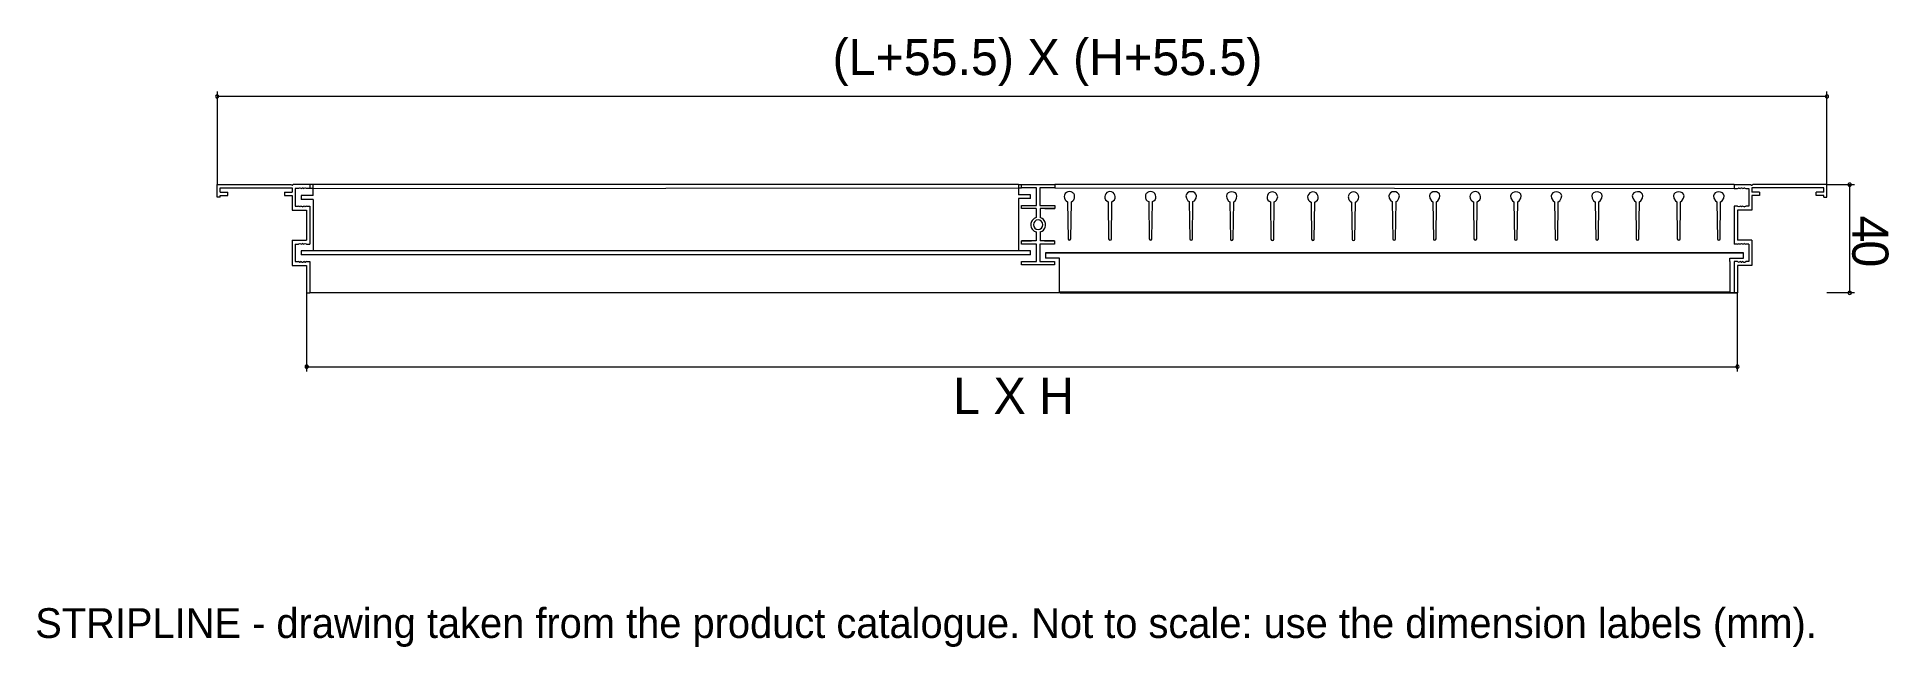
# Model space of a CAD drawing. Extents: x 0 to 249, y -13 to 69.
import ezdxf

# ---------------------------------------------------------------- set-up
doc = ezdxf.new("R2010")
doc.units = 0
for name, color, linetype in [('GEOMETRY', 7, 'Continuous'), ('NOTE', 1, 'Continuous'), ('TEXT', 7, 'Continuous')]:
    doc.layers.add(name, color=color, linetype=linetype)

msp = doc.modelspace()

# ---------------------------------------------------------------- linework, layer by layer
at = {"layer": 'GEOMETRY', "lineweight": 13}
for points in [[(24.43, 60.53), (24.55, 60.55), (24.62, 60.62), (24.66, 60.74), (24.62, 60.85), (24.55, 60.92), (24.43, 60.94), (24.32, 60.92), (24.25, 60.85), (24.23, 60.74), (24.25, 60.62), (24.32, 60.55), (24.43, 60.53)], [(240.68, 60.53), (240.8, 60.55), (240.87, 60.62), (240.91, 60.74), (240.87, 60.85), (240.8, 60.92), (240.68, 60.94), (240.57, 60.92), (240.5, 60.85), (240.47, 60.74), (240.5, 60.62), (240.57, 60.55), (240.68, 60.53)], [(139.18, 46.59), (139.37, 46.7), (139.51, 46.87), (139.56, 46.97), (139.6, 47.07), (139.62, 47.18), (139.62, 47.29), (139.62, 47.39), (139.59, 47.5), (139.55, 47.59), (139.5, 47.68), (139.43, 47.76), (139.35, 47.83), (139.25, 47.89), (139.14, 47.93), (138.93, 47.97), (138.7, 47.93), (138.51, 47.84), (138.35, 47.7), (138.26, 47.49), (138.21, 47.28), (138.24, 47.07), (138.33, 46.87), (138.49, 46.7), (138.67, 46.59), (138.74, 41.6), (138.79, 41.49), (138.93, 41.42), (139.04, 41.49), (139.11, 41.6), (139.18, 46.59)], [(144.63, 46.59), (144.81, 46.7), (144.97, 46.87), (145.07, 47.05), (145.09, 47.28), (145.04, 47.49), (144.95, 47.67), (144.79, 47.84), (144.58, 47.93), (144.37, 47.95), (144.17, 47.93), (143.96, 47.84), (143.8, 47.67), (143.71, 47.49), (143.66, 47.28), (143.68, 47.05), (143.77, 46.87), (143.94, 46.7), (144.12, 46.59), (144.19, 41.6), (144.26, 41.47), (144.37, 41.42), (144.51, 41.47), (144.56, 41.6), (144.63, 46.59)], [(150.08, 46.61), (150.26, 46.7), (150.42, 46.87), (150.51, 47.07), (150.54, 47.28), (150.49, 47.49), (150.4, 47.7), (150.24, 47.84), (150.05, 47.93), (149.82, 47.97), (149.61, 47.93), (149.5, 47.89), (149.4, 47.83), (149.32, 47.76), (149.25, 47.68), (149.2, 47.59), (149.16, 47.5), (149.13, 47.39), (149.13, 47.29), (149.13, 47.18), (149.15, 47.07), (149.19, 46.97), (149.25, 46.87), (149.38, 46.7), (149.57, 46.61), (149.64, 41.6), (149.71, 41.49), (149.82, 41.42), (149.96, 41.49), (150.01, 41.6), (150.08, 46.61)], [(155.52, 46.61), (155.73, 46.7), (155.93, 47.08), (155.98, 47.39), (155.91, 47.63), (155.75, 47.81), (155.53, 47.91), (155.27, 47.94), (155.02, 47.91), (154.8, 47.8), (154.64, 47.63), (154.57, 47.39), (154.63, 47.08), (154.83, 46.7), (155.01, 46.61), (155.11, 41.6), (155.15, 41.49), (155.29, 41.42), (155.41, 41.49), (155.45, 41.6), (155.52, 46.61)], [(160.99, 46.57), (161.18, 46.68), (161.38, 47.05), (161.43, 47.36), (161.37, 47.6), (161.21, 47.77), (160.98, 47.87), (160.73, 47.91), (160.48, 47.87), (160.26, 47.77), (160.09, 47.6), (160.02, 47.36), (160.07, 47.05), (160.28, 46.68), (160.48, 46.57), (160.55, 41.58), (160.6, 41.44), (160.74, 41.4), (160.85, 41.44), (160.92, 41.58), (160.99, 46.57)], [(166.44, 46.57), (166.62, 46.66), (166.76, 46.82), (166.85, 47.03), (166.9, 47.24), (166.85, 47.44), (166.74, 47.65), (166.6, 47.79), (166.39, 47.88), (166.18, 47.93), (165.98, 47.88), (165.77, 47.79), (165.61, 47.65), (165.52, 47.44), (165.47, 47.24), (165.49, 47.03), (165.58, 46.82), (165.75, 46.66), (165.93, 46.57), (166, 41.56), (166.05, 41.44), (166.18, 41.4), (166.32, 41.44), (166.37, 41.56), (166.44, 46.57)], [(171.88, 46.54), (172.07, 46.66), (172.23, 46.82), (172.32, 47.01), (172.35, 47.24), (172.3, 47.44), (172.21, 47.63), (172.05, 47.79), (171.84, 47.88), (171.63, 47.93), (171.42, 47.88), (171.22, 47.79), (171.08, 47.63), (170.96, 47.44), (170.92, 47.24), (170.96, 47.01), (171.05, 46.82), (171.19, 46.66), (171.38, 46.54), (171.45, 41.56), (171.52, 41.42), (171.63, 41.37), (171.77, 41.42), (171.82, 41.56), (171.88, 46.54)], [(177.33, 46.54), (177.54, 46.66), (177.68, 46.8), (177.77, 47.01), (177.79, 47.21), (177.75, 47.44), (177.65, 47.63), (177.49, 47.79), (177.31, 47.88), (177.08, 47.9), (176.87, 47.88), (176.76, 47.83), (176.66, 47.77), (176.58, 47.7), (176.51, 47.62), (176.45, 47.53), (176.41, 47.43), (176.39, 47.33), (176.38, 47.23), (176.39, 47.12), (176.41, 47.02), (176.45, 46.91), (176.5, 46.8), (176.64, 46.66), (176.82, 46.54), (176.89, 41.53), (176.96, 41.42), (177.08, 41.37), (177.22, 41.42), (177.26, 41.56), (177.33, 46.54)], [(182.8, 46.61), (182.99, 46.7), (183.19, 47.08), (183.24, 47.39), (183.17, 47.63), (183.01, 47.8), (182.79, 47.91), (182.54, 47.94), (182.29, 47.91), (182.07, 47.8), (181.91, 47.63), (181.84, 47.39), (181.89, 47.08), (182.09, 46.7), (182.29, 46.61), (182.36, 41.6), (182.41, 41.49), (182.55, 41.42), (182.66, 41.49), (182.71, 41.6), (182.8, 46.61)], [(188.25, 46.59), (188.43, 46.7), (188.64, 47.09), (188.69, 47.4), (188.62, 47.64), (188.46, 47.81), (188.23, 47.91), (187.98, 47.94), (187.72, 47.9), (187.5, 47.79), (187.35, 47.62), (187.28, 47.38), (187.34, 47.07), (187.55, 46.7), (187.74, 46.59), (187.81, 41.6), (187.85, 41.47), (187.99, 41.42), (188.11, 41.47), (188.18, 41.6), (188.25, 46.59)], [(193.69, 46.59), (193.88, 46.7), (194.04, 46.87), (194.13, 47.05), (194.16, 47.28), (194.11, 47.49), (194.02, 47.67), (193.86, 47.84), (193.65, 47.93), (193.44, 47.95), (193.23, 47.93), (193.03, 47.84), (192.86, 47.67), (192.77, 47.49), (192.72, 47.28), (192.75, 47.05), (192.84, 46.87), (193, 46.7), (193.19, 46.59), (193.26, 41.6), (193.32, 41.47), (193.44, 41.42), (193.58, 41.47), (193.63, 41.6), (193.69, 46.59)], [(199.14, 46.59), (199.33, 46.7), (199.55, 47.07), (199.61, 47.37), (199.54, 47.61), (199.38, 47.78), (199.16, 47.88), (198.9, 47.92), (198.65, 47.89), (198.42, 47.8), (198.26, 47.63), (198.19, 47.39), (198.24, 47.08), (198.45, 46.7), (198.63, 46.59), (198.7, 41.6), (198.77, 41.47), (198.89, 41.42), (199.03, 41.47), (199.07, 41.6), (199.14, 46.59)], [(204.59, 46.59), (204.79, 46.7), (205, 47.08), (205.05, 47.38), (204.98, 47.62), (204.82, 47.79), (204.59, 47.89), (204.34, 47.93), (204.09, 47.89), (203.87, 47.79), (203.71, 47.62), (203.64, 47.38), (203.69, 47.08), (203.89, 46.7), (204.08, 46.59), (204.17, 41.6), (204.22, 41.47), (204.36, 41.42), (204.47, 41.47), (204.52, 41.6), (204.59, 46.59)], [(210.06, 46.59), (210.24, 46.7), (210.45, 47.08), (210.5, 47.38), (210.43, 47.62), (210.27, 47.79), (210.05, 47.89), (209.8, 47.93), (209.54, 47.89), (209.32, 47.79), (209.16, 47.62), (209.09, 47.38), (209.14, 47.08), (209.34, 46.7), (209.55, 46.59), (209.62, 41.6), (209.66, 41.47), (209.8, 41.42), (209.92, 41.47), (209.99, 41.6), (210.06, 46.59)], [(215.5, 46.59), (215.69, 46.7), (215.9, 47.08), (215.96, 47.39), (215.89, 47.63), (215.72, 47.8), (215.5, 47.9), (215.24, 47.93), (214.98, 47.89), (214.76, 47.78), (214.6, 47.61), (214.53, 47.38), (214.59, 47.07), (214.81, 46.7), (215, 46.59), (215.07, 41.6), (215.11, 41.47), (215.25, 41.42), (215.36, 41.47), (215.43, 41.6), (215.5, 46.59)], [(221.02, 46.59), (221.21, 46.7), (221.42, 47.07), (221.48, 47.38), (221.42, 47.61), (221.26, 47.78), (221.03, 47.89), (220.78, 47.93), (220.52, 47.89), (220.29, 47.8), (220.13, 47.63), (220.06, 47.39), (220.12, 47.08), (220.33, 46.7), (220.51, 46.59), (220.58, 41.6), (220.65, 41.47), (220.77, 41.42), (220.9, 41.47), (220.95, 41.6), (221.02, 46.59)], [(226.4, 46.59), (226.6, 46.7), (226.81, 47.08), (226.86, 47.38), (226.79, 47.62), (226.63, 47.79), (226.4, 47.89), (226.15, 47.93), (225.9, 47.89), (225.68, 47.79), (225.52, 47.62), (225.45, 47.38), (225.5, 47.08), (225.71, 46.7), (225.89, 46.59), (225.96, 41.6), (226.03, 41.47), (226.14, 41.42), (226.28, 41.47), (226.33, 41.6), (226.4, 46.59)], [(243.73, 48.66), (243.84, 48.69), (243.94, 48.78), (243.96, 48.9), (243.94, 48.99), (243.84, 49.08), (243.73, 49.1), (243.64, 49.08), (243.54, 48.99), (243.52, 48.9), (243.54, 48.78), (243.64, 48.69), (243.73, 48.66)], [(134.73, 42.87), (134.96, 42.92), (135.17, 43.06), (135.3, 43.27), (135.35, 43.5), (135.3, 43.75), (135.17, 43.96), (134.96, 44.1), (134.73, 44.14), (134.47, 44.1), (134.27, 43.96), (134.13, 43.75), (134.08, 43.5), (134.13, 43.27), (134.27, 43.06), (134.47, 42.92), (134.73, 42.87)], [(229.47, 39.73), (135.72, 39.73), (229.47, 39.73), (135.72, 39.73), (229.47, 39.73)], [(229.47, 39.73), (135.72, 39.73), (229.47, 39.73)], [(229.47, 39.73), (135.72, 39.73), (229.47, 39.73), (135.72, 39.73), (229.47, 39.73)], [(136.44, 39.73), (229.47, 39.73), (135.72, 39.73), (229.47, 39.73), (136.44, 39.73)], [(243.73, 34.13), (243.84, 34.17), (243.94, 34.24), (243.96, 34.36), (243.94, 34.47), (243.84, 34.54), (243.73, 34.56), (243.64, 34.54), (243.54, 34.47), (243.52, 34.36), (243.54, 34.24), (243.64, 34.17), (243.73, 34.13)], [(36.46, 24.23), (36.57, 24.25), (36.66, 24.34), (36.69, 24.43), (36.66, 24.55), (36.57, 24.64), (36.46, 24.66), (36.36, 24.64), (36.27, 24.55), (36.25, 24.43), (36.27, 24.34), (36.36, 24.25), (36.46, 24.23)], [(228.66, 24.23), (228.77, 24.25), (228.84, 24.34), (228.87, 24.43), (228.84, 24.55), (228.77, 24.64), (228.66, 24.66), (228.54, 24.64), (228.47, 24.55), (228.45, 24.43), (228.47, 24.34), (228.54, 24.25), (228.66, 24.23)]]:
    msp.add_lwpolyline(points, close=True, dxfattribs=at)
for points in [[(24.43, 61.38), (24.43, 48.9)], [(240.68, 60.74), (24.43, 60.74)], [(240.68, 48.9), (240.68, 61.38)], [(24.85, 47.19), (24.43, 47.19), (24.43, 48.9)], [(24.43, 48.9), (34.33, 48.9), (34.52, 48.8), (34.56, 48.83)], [(24.85, 47.86), (24.85, 48.48)], [(24.85, 48.48), (34.52, 48.48)], [(24.85, 47.86), (25.89, 47.86)], [(24.85, 47.19), (24.85, 47.44)], [(24.85, 47.44), (25.89, 47.44)], [(25.89, 47.44), (25.89, 47.86)], [(33.48, 47.86), (34.52, 47.86)], [(33.48, 47.86), (33.48, 47.44)], [(33.48, 47.44), (34.52, 47.44)], [(34.52, 48.48), (34.52, 47.86)], [(34.52, 47.44), (34.52, 45.48)], [(36.9, 48.9), (34.7, 48.9), (34.56, 48.83)], [(35.37, 48.36), (34.93, 48.36), (34.93, 45.99)], [(35.74, 48.36), (35.6, 48.41), (35.56, 48.43), (35.49, 48.41), (35.37, 48.36)], [(35.74, 48.36), (35.86, 48.41)], [(35.74, 47.44), (35.74, 46.91)], [(37.33, 47.44), (35.74, 47.44)], [(35.97, 48.41), (35.9, 48.43), (35.86, 48.41)], [(35.97, 48.41), (36.09, 48.36)], [(36.46, 48.36), (36.32, 48.41), (36.27, 48.43), (36.23, 48.41), (36.09, 48.36)], [(36.9, 48.9), (36.9, 48.36), (36.46, 48.36)], [(37.33, 48.9), (36.9, 48.9)], [(37.33, 48.36), (36.9, 48.36)], [(132.1, 48.9), (37.33, 48.9)], [(37.33, 47.44), (37.33, 48.9)], [(37.33, 48.36), (132.1, 48.46)], [(132.1, 48.9), (132.1, 48.46)], [(132.1, 48.9), (132.49, 48.9)], [(132.1, 48.46), (132.1, 47.54)], [(132.1, 48.46), (132.49, 48.46)], [(133.69, 47.54), (132.1, 47.54)], [(132.49, 45.67), (132.49, 46.08), (134.5, 46.08), (134.5, 48.46), (132.49, 48.46), (132.49, 48.9)], [(132.49, 45.67), (132.49, 46.08), (134.5, 46.08), (134.5, 48.46), (132.49, 48.46), (132.49, 48.9)], [(133.85, 45.67), (132.49, 45.67), (132.49, 46.08), (134.5, 46.08), (134.5, 48.46), (132.49, 48.46), (132.49, 48.9), (136.97, 48.9), (136.97, 48.46), (134.93, 48.46), (134.93, 46.08), (136.97, 46.08), (136.97, 45.67), (135.6, 45.67)], [(133.69, 47.01), (133.69, 47.54)], [(228.24, 48.9), (136.97, 48.9)], [(136.97, 48.46), (228.24, 48.36)], [(228.24, 48.9), (230.41, 48.9), (230.55, 48.83)], [(228.24, 48.9), (228.24, 48.36), (228.66, 48.36)], [(228.66, 48.36), (228.8, 48.41)], [(228.89, 48.41), (228.84, 48.43), (228.8, 48.41)], [(228.89, 48.41), (229.03, 48.36)], [(229.4, 48.36), (229.26, 48.41), (229.21, 48.43), (229.17, 48.41), (229.03, 48.36)], [(229.4, 48.36), (229.51, 48.41)], [(229.63, 48.41), (229.58, 48.43), (229.51, 48.41)], [(229.63, 48.41), (229.77, 48.36)], [(229.77, 48.36), (230.18, 48.36), (230.18, 45.99)], [(230.55, 48.83), (230.6, 48.81), (230.64, 48.83)], [(240.27, 48.48), (230.6, 48.48)], [(230.6, 48.48), (230.6, 47.86)], [(231.64, 47.86), (230.6, 47.86)], [(231.64, 47.44), (230.6, 47.44)], [(230.6, 47.44), (230.6, 45.48)], [(240.68, 48.9), (230.78, 48.9), (230.64, 48.83)], [(231.64, 47.86), (231.64, 47.44)], [(239.23, 47.44), (239.23, 47.86)], [(240.27, 47.86), (239.23, 47.86)], [(240.27, 47.44), (239.23, 47.44)], [(240.27, 47.19), (240.68, 47.19), (240.68, 48.9)], [(240.27, 47.86), (240.27, 48.48)], [(240.27, 47.19), (240.27, 47.44)], [(240.68, 48.9), (244.4, 48.9)], [(243.73, 48.9), (243.73, 34.36)], [(34.52, 45.48), (36.46, 45.48)], [(34.93, 45.99), (35.37, 45.99)], [(35.49, 45.94), (35.37, 45.99)], [(35.49, 45.94), (35.56, 45.92), (35.6, 45.94)], [(35.74, 45.99), (35.6, 45.94)], [(37.33, 46.91), (35.74, 46.91)], [(35.74, 45.99), (35.86, 45.94), (35.9, 45.92), (35.97, 45.94), (36.09, 45.99)], [(36.23, 45.94), (36.09, 45.99)], [(36.23, 45.94), (36.27, 45.92), (36.32, 45.94)], [(36.46, 45.99), (36.32, 45.94)], [(36.46, 45.99), (36.9, 45.99), (36.9, 40.91)], [(36.46, 45.48), (36.46, 41.44)], [(37.33, 46.91), (37.33, 39.99)], [(133.69, 47.01), (132.1, 47.01)], [(132.1, 47.01), (132.1, 39.99)], [(134.45, 45.67), (132.49, 45.67)], [(134.45, 45.67), (134.45, 44.47)], [(134.98, 45.67), (134.98, 44.47)], [(136.97, 45.67), (134.98, 45.67)], [(135.6, 45.67), (136.97, 45.67)], [(135.6, 45.67), (135.6, 45.64)], [(228.66, 45.99), (228.24, 45.99), (228.24, 40.91)], [(228.66, 45.99), (228.8, 45.94), (228.84, 45.92), (228.89, 45.94), (229.03, 45.99)], [(230.6, 45.48), (228.66, 45.48)], [(228.66, 45.48), (228.66, 41.44)], [(229.17, 45.94), (229.03, 45.99)], [(229.17, 45.94), (229.21, 45.92), (229.26, 45.94)], [(229.4, 45.99), (229.26, 45.94)], [(229.4, 45.99), (229.51, 45.94), (229.58, 45.92), (229.63, 45.94), (229.77, 45.99)], [(230.18, 45.99), (229.77, 45.99)], [(134.45, 44.47), (134.17, 44.33), (134.04, 44.22), (133.92, 44.09), (133.83, 43.96), (133.77, 43.81), (133.73, 43.65), (133.72, 43.5), (133.73, 43.34), (133.77, 43.18), (133.83, 43.04), (133.92, 42.9), (134.04, 42.77), (134.17, 42.66), (134.45, 42.53)], [(134.45, 42.53), (134.45, 41.35)], [(134.98, 42.53), (135.28, 42.66), (135.42, 42.78), (135.53, 42.91), (135.61, 43.05), (135.68, 43.19), (135.71, 43.34), (135.73, 43.5), (135.71, 43.65), (135.68, 43.8), (135.61, 43.94), (135.53, 44.08), (135.42, 44.21), (135.28, 44.33), (134.98, 44.47)], [(134.98, 42.53), (134.98, 41.35)], [(34.52, 41.44), (36.46, 41.44)], [(34.52, 41.44), (34.52, 38.03)], [(34.93, 40.91), (34.93, 38.56)], [(34.93, 40.91), (35.37, 40.91)], [(35.74, 40.91), (35.6, 40.96), (35.56, 40.98), (35.49, 40.96), (35.37, 40.91)], [(35.74, 40.91), (35.86, 40.96)], [(35.74, 39.99), (35.74, 39.46)], [(133.69, 39.99), (35.74, 39.99)], [(35.97, 40.96), (35.9, 40.98), (35.86, 40.96)], [(35.97, 40.96), (36.09, 40.91)], [(36.46, 40.91), (36.32, 40.96), (36.27, 40.98), (36.23, 40.96), (36.09, 40.91)], [(36.46, 40.91), (36.9, 40.91)], [(135.58, 41.35), (136.94, 41.35), (136.94, 40.91), (134.93, 40.91), (134.93, 38.56), (136.94, 38.56), (136.94, 38.12), (132.47, 38.12), (132.47, 38.56), (134.5, 38.56), (134.5, 40.91), (132.47, 40.91), (132.47, 41.35), (133.83, 41.35)], [(134.45, 41.35), (132.47, 41.35)], [(133.69, 39.46), (133.69, 39.99)], [(136.94, 41.35), (134.98, 41.35)], [(228.66, 40.91), (228.24, 40.91)], [(230.6, 41.44), (228.66, 41.44)], [(228.66, 40.91), (228.8, 40.96)], [(228.89, 40.96), (228.84, 40.98), (228.8, 40.96)], [(228.89, 40.96), (229.03, 40.91)], [(229.4, 40.91), (229.26, 40.96), (229.21, 40.98), (229.17, 40.96), (229.03, 40.91)], [(229.4, 40.91), (229.51, 40.96)], [(229.63, 40.96), (229.58, 40.98), (229.51, 40.96)], [(229.63, 40.96), (229.77, 40.91)], [(230.18, 40.91), (229.77, 40.91)], [(230.18, 40.91), (230.18, 38.56)], [(230.6, 41.44), (230.6, 38.03)], [(34.52, 38.03), (36.46, 38.03)], [(34.93, 38.56), (35.37, 38.56)], [(35.49, 38.49), (35.37, 38.56)], [(35.49, 38.49), (35.56, 38.46), (35.6, 38.49)], [(35.74, 38.56), (35.6, 38.49)], [(133.69, 39.46), (35.74, 39.46)], [(35.74, 38.56), (35.86, 38.49), (35.9, 38.46), (35.97, 38.49), (36.09, 38.56)], [(36.23, 38.49), (36.09, 38.56)], [(36.23, 38.49), (36.27, 38.46), (36.32, 38.49)], [(36.46, 38.56), (36.32, 38.49)], [(36.46, 38.56), (36.9, 38.56)], [(36.46, 38.03), (36.46, 34.36)], [(36.9, 38.56), (36.9, 34.36)], [(229.47, 39.73), (135.72, 39.73)], [(228.77, 39.73), (135.72, 39.73)], [(135.72, 39.73), (135.72, 39.02)], [(135.72, 39.73), (229.47, 39.73)], [(135.72, 39.73), (229.47, 39.73), (136.44, 39.73)], [(136.44, 39.73), (229.47, 39.73), (135.72, 39.73)], [(136.44, 39.73), (229.47, 39.73), (135.72, 39.73)], [(137.57, 39.02), (135.72, 39.02)], [(137.15, 39.73), (229.47, 39.73)], [(227.62, 34.45), (137.57, 34.45), (137.57, 39.02)], [(227.62, 38.56), (227.62, 39.02), (227.64, 39.02)], [(227.62, 38.56), (227.62, 34.45)], [(227.64, 39.02), (229.47, 39.02)], [(228.24, 38.56), (228.24, 34.36)], [(228.66, 38.56), (228.24, 38.56)], [(228.66, 38.56), (228.84, 38.46), (229.03, 38.56)], [(230.6, 38.03), (228.66, 38.03)], [(228.66, 38.03), (228.66, 34.36)], [(229.17, 38.49), (229.03, 38.56)], [(229.17, 38.49), (229.21, 38.46), (229.26, 38.49)], [(229.4, 38.56), (229.26, 38.49)], [(229.4, 38.56), (229.51, 38.49), (229.58, 38.46), (229.63, 38.49), (229.77, 38.56)], [(229.47, 39.02), (229.47, 39.73)], [(230.18, 38.56), (229.77, 38.56)], [(36.46, 34.36), (36.9, 34.36)], [(36.46, 34.36), (36.46, 23.79)], [(228.24, 34.36), (36.9, 34.36)], [(137.57, 34.45), (227.62, 34.45)], [(137.66, 34.36), (228.66, 34.36)], [(228.66, 34.36), (228.24, 34.36)], [(228.66, 23.79), (228.66, 34.36)], [(244.4, 34.36), (240.68, 34.36)], [(36.46, 24.43), (228.66, 24.43)]]:
    msp.add_lwpolyline(points, dxfattribs=at)

# ---------------------------------------------------------------- texts
at = {"layer": 'NOTE'}
msp.add_text('STRIPLINE - drawing taken from the product catalogue. Not to scale: use the dimension labels (mm).', height=4, dxfattribs=at).set_placement((0, -12))
at = {"layer": 'TEXT'}
for s, height, p in [('(L+55.5) X (H+55.5)', 4.8553, (107.11, 63.6)), ('L X H', 4.855, (123.31, 18.1))]:
    msp.add_text(s, height=height, dxfattribs=at).set_placement(p)
for s, p in [('4', (244.08, 44.73)), ('0', (244.08, 41.4))]:
    msp.add_text(s, height=4.86, rotation=270, dxfattribs=at).set_placement(p)

doc.saveas('drawing.dxf')
